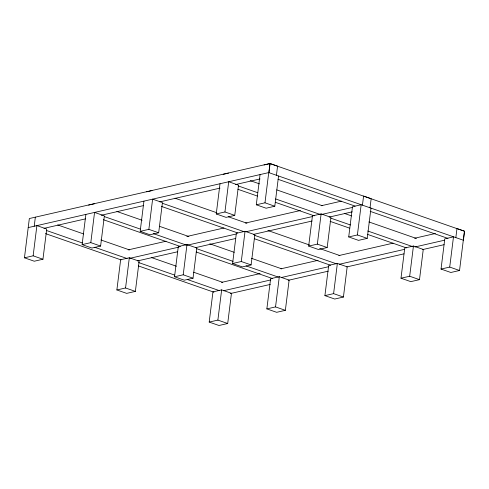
<?xml version="1.0" encoding="UTF-8"?>
<svg xmlns="http://www.w3.org/2000/svg" width="489" height="489" viewBox="0 0 489 489"><rect width="100%" height="100%" fill="white"/><g stroke="black" fill="none" stroke-linecap="round" stroke-linejoin="round"><path stroke-width="0.73" d="M24.45 257.807L33.142 255.82L36.901 225.606L46.718 229.023L42.953 259.237L34.267 261.224L24.45 257.807L29.34 218.534L269.989 163.503L277.569 166.138L276.444 175.203M34.218 226.224L35.349 217.159M82.109 244.622L90.801 242.636L94.56 212.422L104.377 215.838L100.612 246.053L91.926 248.039L82.109 244.622L85.875 214.408M116.871 289.965L120.636 259.751L129.322 257.764L139.139 261.175L135.374 291.389L126.688 293.376L116.871 289.965L125.557 287.978L135.374 291.389M125.557 287.978L129.322 257.764M140.172 231.346L148.858 229.359L152.623 199.145L162.44 202.562L158.674 232.776L149.982 234.763L140.172 231.346L143.931 201.132M174.53 276.78L178.296 246.566L186.981 244.579L196.798 247.99L193.033 278.204L184.347 280.191L174.53 276.78L183.216 274.794L193.033 278.204M183.216 274.794L186.981 244.579M216.248 213.95L224.94 211.963L228.699 181.749L238.516 185.166L234.751 215.38L226.065 217.367L216.248 213.95L220.013 183.736M209.194 322.086L212.953 291.872L221.645 289.885L231.462 293.296L227.697 323.51L219.011 325.497L209.194 322.086L217.88 320.099L227.697 323.51M217.88 320.099L221.645 289.885M232.593 263.504L236.352 233.29L245.044 231.303L254.861 234.714L251.095 264.928L242.403 266.915L232.593 263.504L241.279 261.517L251.095 264.928M241.279 261.517L245.044 231.303M278.559 176.009L274.794 206.224L266.108 208.21L256.291 204.793L260.056 174.579M256.291 204.793L264.977 202.807L268.742 172.593L463.419 240.252L464.55 231.193L456.97 228.552L455.84 237.617M269.989 163.503L268.864 172.568L28.215 227.599M268.938 172.66L270.069 163.595L464.428 231.218L459.538 270.496L450.846 272.483L441.035 269.066L444.794 238.852L453.486 236.865L449.721 267.08L441.035 269.066M266.853 308.901L270.619 278.687L279.305 276.701L289.121 280.111L285.356 310.326L276.67 312.312L266.853 308.901L275.539 306.909L285.356 310.326M275.539 306.909L279.305 276.701M308.669 246.101L312.434 215.887L321.12 213.901L330.937 217.318L327.172 247.532L318.486 249.518L308.669 246.101L317.355 244.115L327.172 247.532M317.355 244.115L321.12 213.901M324.91 295.619L328.675 265.411L337.367 263.418L347.178 266.835L343.419 297.049L334.727 299.036L324.91 295.619L333.602 293.632L343.419 297.049M333.602 293.632L337.367 263.418M348.712 236.945L352.471 206.731L361.163 204.744L357.398 234.958L348.712 236.945L358.523 240.362L367.215 238.375L370.98 208.161M362.447 205.123L363.578 196.058L371.157 198.699L370.026 207.764M400.992 278.223L404.758 248.009L413.443 246.022L423.26 249.439L419.495 279.653L410.809 281.64L400.992 278.223L409.678 276.236L419.495 279.653M409.678 276.236L413.443 246.022M88.576 205.099L94.585 203.724M146.676 191.81L152.012 190.594M223.18 174.316L228.522 173.1M264.06 164.97L270.069 163.595M43.961 228.363L85.557 218.852M101.156 215.288L143.491 205.606M159.83 201.871L219.995 188.112M235.594 184.542L260.105 178.937M128.13 249.903L166.009 241.242M186.804 236.487L223.944 227.99M245.484 223.07L300.442 210.496M321.242 205.741L341.298 201.156M129.97 258.29L178.992 247.079M187.159 245.209L236.181 233.999M245.839 231.792L312.685 216.505M321.597 214.469L352.795 207.336M137.55 260.924L177.66 251.756M195.484 247.678L235.594 238.504M253.418 234.427L312.092 221.01M329.176 217.104L352.202 211.841M221.517 282.397L260.142 273.565M280.937 268.809L318.076 260.313M338.871 255.558L393.095 243.161M414.635 238.235L435.43 233.479M223.363 290.778L270.9 279.91M281.297 277.532L328.834 266.664M339.232 264.286L404.592 249.335M414.99 246.957L444.697 240.166M230.197 293.589L270.307 284.415M288.131 280.338L328.241 271.169M346.811 266.921L404 253.84M422.569 249.598L444.11 244.671M278.045 179.292L355.075 206.089M370.191 211.352L447.936 238.4M250.117 180.612L259.476 183.864M276.75 189.879L322.104 205.655M344.421 213.418L351.615 215.924M368.895 221.933L416.408 238.467M238.192 185.918L257.624 192.678M275.625 198.944L320.252 214.469M331.053 218.228L350.491 224.989M367.765 230.997L413.119 246.78M237.941 189.292L257.379 196.058M275.374 202.318L314.25 215.845M330.087 221.352L349.519 228.112M367.52 234.378L406.39 247.899M264.977 202.807L274.794 206.224M357.398 234.958L367.215 238.375M449.721 267.08L459.538 270.496M224.94 211.963L234.751 215.38M175.001 198.204L216.749 212.727M228.265 216.737L246.982 223.247M267.862 230.508L309.61 245.038M319.69 248.546L339.849 255.558M162.354 203.259L244.414 231.81M254.494 235.319L336.56 263.871M161.382 206.389L237.691 232.935M254.249 238.693L330.552 265.24M116.895 211.486L142.091 220.258M159.371 226.266L188.882 236.535M209.763 243.797L234.237 252.312M251.511 258.32L281.75 268.84M148.858 229.359L158.674 232.776M104.249 216.548L140.245 229.066M153.204 233.577L186.315 245.099M196.395 248.601L233.106 261.377M246.065 265.888L278.461 277.153M103.283 219.671L180.313 246.468M196.144 251.982L272.452 278.528M57.665 224.922L83.582 233.938M100.856 239.952L129.652 249.965M151.248 257.483L176.443 266.248M193.717 272.257L222.513 282.275M90.801 242.636L100.612 246.053M46.455 230.478L82.452 243.002M94.689 247.263L127.085 258.528M138.601 262.538L174.591 275.062M187.55 279.567L219.225 290.588M45.489 233.608L121.076 259.903M138.35 265.912L213.938 292.214M33.142 255.82L42.953 259.237"/></g></svg>
